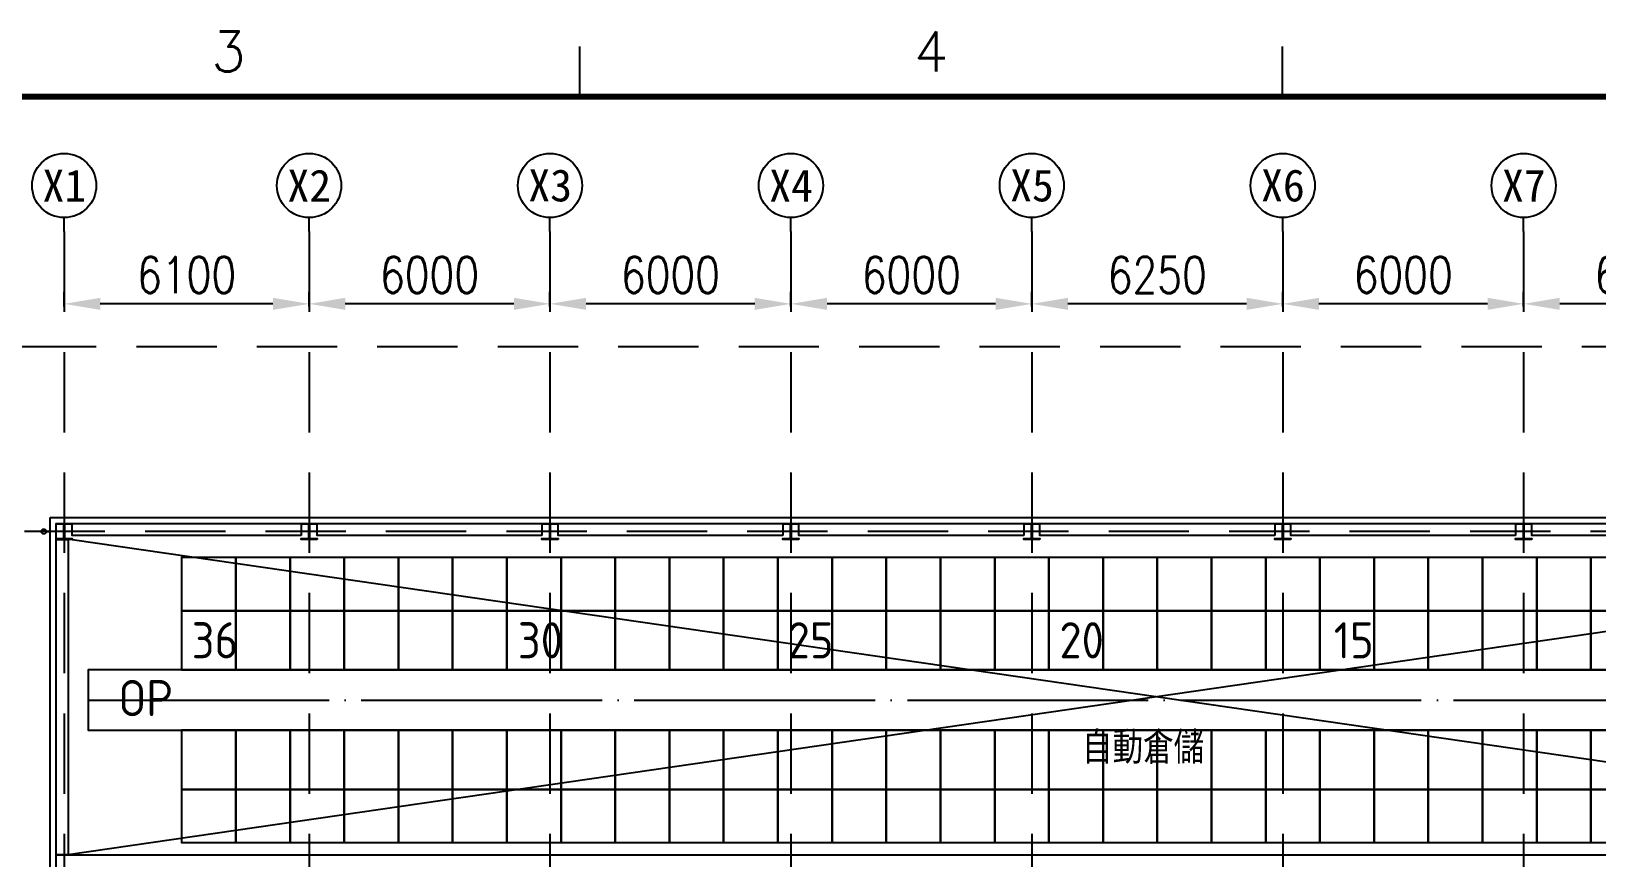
# Model space of a CAD drawing. Extents: x 0 to 210250, y -124674 to 148500.
# Drawn here: x 38966 to 77953, y 125794 to 146376 of the extents above; entities that cross this region are included whole.
import ezdxf
from ezdxf.enums import TextEntityAlignment as Align

# ---------------------------------------------------------------- set-up
doc = ezdxf.new("R2010")
doc.units = 0
doc.header["$LTSCALE"] = 400
doc.header["$PDSIZE"] = 2
doc.linetypes.add('CEN', pattern=[17, 15, -1, 0, -1])
doc.linetypes.add('HIDDENX2', pattern=[0.75, 0.5, -0.25])
doc.layers.get('0').update_dxf_attribs({"linetype": 'CONTINUOUS'})
doc.layers.get('DEFPOINTS').update_dxf_attribs({"linetype": 'CONTINUOUS'})
for name, color, linetype in [('BEAM', 3, 'CONTINUOUS'), ('C1', 1, 'CONTINUOUS'), ('CENTER', 6, 'CEN'), ('COLUMN', 1, 'CONTINUOUS'), ('DIM', 2, 'CONTINUOUS'), ('PAINT', 3, 'CONTINUOUS'), ('WALL', 2, 'CONTINUOUS')]:
    doc.layers.add(name, color=color, linetype=linetype)
doc.styles.add('AEH', font='SIMPLEX', dxfattribs={"bigfont": 'AE.SHX'})
doc.styles.add('LSP', font='SimSun.ttf')
doc.styles.add('ROMANS', font='romans.shx', dxfattribs={"width": 0.8})
doc.styles.get("Standard").update_dxf_attribs({"font": 'ISOCP.SHX', "bigfont": 'CHINESET.SHX'})
doc.dimstyles.new('AM_ISO', dxfattribs={"dimscale": 300, "dimtxt": 3.5, "dimasz": 3.5, "dimexe": 1, "dimexo": 1, "dimgap": 1.5, "dimtad": 1, "dimdsep": 46, "dimtxsty": 'Standard', "dimcen": 0, "dimclrd": 256, "dimclre": 256, "dimclrt": 256, "dimadec": 0, "dimazin": 2, "dimtp": 0.1, "dimtm": 0.1, "dimtfac": 0.71, "dimtmove": 0, "dimatfit": 3, "dimfxl": 0, "dimlwd": -1, "dimlwe": -1, "dimarcsym": 0})

# ---------------------------------------------------------------- blocks, each defined once
blk = doc.blocks.new('ASRSa1')
for p, q in [((210.5, 579), (210.5, 584)), ((280.5, 579), (280.5, 584))]:
    blk.add_line(p, q)
at = {"const_width": 0.6}
blk.add_lwpolyline([(25, 15), (826, 15), (826, 579), (25, 579)], close=True, dxfattribs=at)
at = {"style": 'ROMANS'}
for s, p in [('3', (175.5, 585.5)), ('4', (245.5, 585.5))]:
    blk.add_text(s, height=4, dxfattribs=at).set_placement(p, align=Align.TOP_CENTER)
blk = doc.blocks.new('A$C2BC977CF')
at = {"layer": 'BEAM', "linetype": 'Continuous'}
for p, q in [((1343, 4357), (1343, 5142)), ((1343, 5142), (1373, 5142)), ((1373, 5142), (1373, 4357)), ((1373, 4357), (1343, 4357))]:
    blk.add_line(p, q, dxfattribs=at)
for points in [[(1953, 5152), (1383, 5152), (1383, 5182), (1953, 5182), (1953, 5152)], [(2553, 5152), (1993, 5152), (1993, 5182), (2553, 5182), (2553, 5152)], [(3153, 5152), (2593, 5152), (2593, 5182), (3153, 5182), (3153, 5152)], [(3753, 5152), (3193, 5152), (3193, 5182), (3753, 5182), (3753, 5152)], [(4378, 5152), (3793, 5152), (3793, 5182), (4378, 5182), (4378, 5152)], [(4978, 5152), (4418, 5152), (4418, 5182), (4978, 5182), (4978, 5152)], [(5578, 5152), (5018, 5152), (5018, 5182), (5578, 5182), (5578, 5152)]]:
    blk.add_lwpolyline(points, dxfattribs=at)
at = {"layer": 'C1'}
for centre in [(1363, 6023.6), (1973, 6023.6), (2573, 6023.6), (3173, 6023.6), (3773, 6023.6), (4398, 6023.6), (4998, 6023.6)]:
    blk.add_circle(centre, 80, dxfattribs=at)
at = {"layer": 'CENTER', "linetype": 'HIDDENX2'}
for p, q in [((1363, 5908.8), (1363, 3154)), ((1973, 5908.8), (1973, 3154)), ((2573, 5908.8), (2573, 3154)), ((3173, 5908.8), (3173, 3154)), ((3773, 5908.8), (3773, 3154)), ((4398, 5908.8), (4398, 3154)), ((4998, 5908.8), (4998, 3154)), ((6843, 5622), (907.9, 5622)), ((6864.5, 5162), (907.9, 5162))]:
    blk.add_line(p, q, dxfattribs=at)
at = {"layer": 'COLUMN'}
for points in [[(1383, 5142), (1343, 5142), (1343, 5144.1), (1362.3, 5144.1), (1362.3, 5179.9), (1343, 5179.9), (1343, 5182), (1383, 5182), (1383, 5179.9), (1363.8, 5179.9), (1363.8, 5144.1), (1383, 5144.1), (1383, 5142)], [(1993, 5142), (1953, 5142), (1953, 5144.1), (1972.3, 5144.1), (1972.3, 5179.9), (1953, 5179.9), (1953, 5182), (1993, 5182), (1993, 5179.9), (1973.8, 5179.9), (1973.8, 5144.1), (1993, 5144.1), (1993, 5142)], [(2593, 5142), (2553, 5142), (2553, 5144.1), (2572.3, 5144.1), (2572.3, 5179.9), (2553, 5179.9), (2553, 5182), (2593, 5182), (2593, 5179.9), (2573.8, 5179.9), (2573.8, 5144.1), (2593, 5144.1), (2593, 5142)], [(3193, 5142), (3153, 5142), (3153, 5144.1), (3172.3, 5144.1), (3172.3, 5179.9), (3153, 5179.9), (3153, 5182), (3193, 5182), (3193, 5179.9), (3173.8, 5179.9), (3173.8, 5144.1), (3193, 5144.1), (3193, 5142)], [(3793, 5142), (3753, 5142), (3753, 5144.1), (3772.3, 5144.1), (3772.3, 5179.9), (3753, 5179.9), (3753, 5182), (3793, 5182), (3793, 5179.9), (3773.8, 5179.9), (3773.8, 5144.1), (3793, 5144.1), (3793, 5142)], [(4418, 5142), (4378, 5142), (4378, 5144.1), (4397.3, 5144.1), (4397.3, 5179.9), (4378, 5179.9), (4378, 5182), (4418, 5182), (4418, 5179.9), (4398.8, 5179.9), (4398.8, 5144.1), (4418, 5144.1), (4418, 5142)], [(5018, 5142), (4978, 5142), (4978, 5144.1), (4997.3, 5144.1), (4997.3, 5179.9), (4978, 5179.9), (4978, 5182), (5018, 5182), (5018, 5179.9), (4998.8, 5179.9), (4998.8, 5144.1), (5018, 5144.1), (5018, 5142)]]:
    blk.add_lwpolyline(points, dxfattribs=at)
at = {"layer": 'DEFPOINTS', "color": 3, "linetype": 'Continuous'}
for p, q in [((6788, 5142), (1373, 4357)), ((1383, 5142), (6798, 4357))]:
    blk.add_line(p, q, dxfattribs=at)
at = {"layer": 'DIM'}
for p, q in [((1363, 5908.8), (1363, 5943.6)), ((1973, 5908.8), (1973, 5943.6)), ((2573, 5908.8), (2573, 5943.6)), ((3173, 5908.8), (3173, 5943.6)), ((3773, 5908.8), (3773, 5943.6)), ((4398, 5908.8), (4398, 5943.6)), ((4998, 5908.8), (4998, 5943.6))]:
    blk.add_line(p, q, dxfattribs=at)
at = {"layer": 'PAINT', "linetype": 'Continuous'}
for p, q in [((1318.5, 5162.5), (1328, 5162.5)), ((1318.5, 5161.5), (1328, 5161.5))]:
    blk.add_line(p, q, dxfattribs=at)
blk.add_circle((1312.5, 5162), 6, dxfattribs=at)
at = {"layer": 'WALL', "linetype": 'Continuous'}
for p, q in [((1328, 5197), (6843, 5197)), ((1328, 4254.5), (1328, 5197)), ((1343, 5182), (6828, 5182)), ((1343, 4254.5), (1343, 5182)), ((1343, 4357), (6365.5, 4357))]:
    blk.add_line(p, q, dxfattribs=at)
at = {"layer": 'C1', "style": 'LSP', "width": 1}
for s, p in [('X1', (1363.5, 6023.3)), ('X2', (1973.5, 6023.3)), ('X3', (2573.5, 6023.3)), ('X4', (3173.5, 6023.3)), ('X5', (3773.5, 6023.3)), ('X6', (4398.5, 6023.3)), ('X7', (4998.5, 6023.3))]:
    blk.add_text(s, height=80, dxfattribs=at).set_placement(p, align=Align.MIDDLE)
at = {"layer": 'DEFPOINTS', "color": 3, "style": 'AEH', "width": 1}
blk.add_text('自動倉儲', height=80, dxfattribs=at).set_placement((3898.2, 4583.6))
blk = doc.blocks.new('*D211')
at = {"layer": 'DEFPOINTS', "color": 0, "transparency": 16777216}
for p in [(76134, 139588), (76134, 139222), (82134, 139222)]:
    blk.add_point(p, dxfattribs=at)
at = {"layer": 'DIM', "linetype": 'ByBlock', "transparency": 16777216}
for p, q in [((76134, 139522), (76134, 139888)), ((81234, 139588), (77034, 139588)), ((82134, 139522), (82134, 139888))]:
    blk.add_line(p, q, dxfattribs=at)
at = {"layer": 'DIM', "transparency": 16777216}
for points in [[(77034, 139738), (77034, 139438), (76134, 139588)], [(81234, 139738), (81234, 139438), (82134, 139588)]]:
    blk.add_solid(points, dxfattribs=at)
at = {"layer": 'DIM', "transparency": 16777216, "insert": (79134, 140308), "char_height": 900, "attachment_point": 5, "style": 'ROMANS'}
blk.add_mtext('6000', dxfattribs=at)
blk = doc.blocks.new('*D212')
at = {"layer": 'DEFPOINTS', "color": 0, "transparency": 16777216}
for p in [(70134, 139588), (70134, 139222), (76134, 139222)]:
    blk.add_point(p, dxfattribs=at)
at = {"layer": 'DIM', "linetype": 'ByBlock', "transparency": 16777216}
for p, q in [((70134, 139522), (70134, 139888)), ((75234, 139588), (71034, 139588)), ((76134, 139522), (76134, 139888))]:
    blk.add_line(p, q, dxfattribs=at)
at = {"layer": 'DIM', "transparency": 16777216}
for points in [[(71034, 139738), (71034, 139438), (70134, 139588)], [(75234, 139738), (75234, 139438), (76134, 139588)]]:
    blk.add_solid(points, dxfattribs=at)
at = {"layer": 'DIM', "transparency": 16777216, "insert": (73134, 140308), "char_height": 900, "attachment_point": 5, "style": 'ROMANS'}
blk.add_mtext('6000', dxfattribs=at)
blk = doc.blocks.new('*D213')
at = {"layer": 'DEFPOINTS', "color": 0, "transparency": 16777216}
for p in [(63884, 139588), (63884, 139222), (70134, 139222)]:
    blk.add_point(p, dxfattribs=at)
at = {"layer": 'DIM', "linetype": 'ByBlock', "transparency": 16777216}
for p, q in [((63884, 139522), (63884, 139888)), ((69234, 139588), (64784, 139588)), ((70134, 139522), (70134, 139888))]:
    blk.add_line(p, q, dxfattribs=at)
at = {"layer": 'DIM', "transparency": 16777216}
for points in [[(64784, 139738), (64784, 139438), (63884, 139588)], [(69234, 139738), (69234, 139438), (70134, 139588)]]:
    blk.add_solid(points, dxfattribs=at)
at = {"layer": 'DIM', "transparency": 16777216, "insert": (67009, 140308), "char_height": 900, "attachment_point": 5, "style": 'ROMANS'}
blk.add_mtext('6250', dxfattribs=at)
blk = doc.blocks.new('*D214')
at = {"layer": 'DEFPOINTS', "color": 0, "transparency": 16777216}
for p in [(57884, 139588), (57884, 139222), (63884, 139222)]:
    blk.add_point(p, dxfattribs=at)
at = {"layer": 'DIM', "linetype": 'ByBlock', "transparency": 16777216}
for p, q in [((57884, 139522), (57884, 139888)), ((62984, 139588), (58784, 139588)), ((63884, 139522), (63884, 139888))]:
    blk.add_line(p, q, dxfattribs=at)
at = {"layer": 'DIM', "transparency": 16777216}
for points in [[(58784, 139738), (58784, 139438), (57884, 139588)], [(62984, 139738), (62984, 139438), (63884, 139588)]]:
    blk.add_solid(points, dxfattribs=at)
at = {"layer": 'DIM', "transparency": 16777216, "insert": (60884, 140308), "char_height": 900, "attachment_point": 5, "style": 'ROMANS'}
blk.add_mtext('6000', dxfattribs=at)
blk = doc.blocks.new('*D215')
at = {"layer": 'DEFPOINTS', "color": 0, "transparency": 16777216}
for p in [(51884, 139588), (51884, 139222), (57884, 139222)]:
    blk.add_point(p, dxfattribs=at)
at = {"layer": 'DIM', "linetype": 'ByBlock', "transparency": 16777216}
for p, q in [((51884, 139522), (51884, 139888)), ((56984, 139588), (52784, 139588)), ((57884, 139522), (57884, 139888))]:
    blk.add_line(p, q, dxfattribs=at)
at = {"layer": 'DIM', "transparency": 16777216}
for points in [[(52784, 139738), (52784, 139438), (51884, 139588)], [(56984, 139738), (56984, 139438), (57884, 139588)]]:
    blk.add_solid(points, dxfattribs=at)
at = {"layer": 'DIM', "transparency": 16777216, "insert": (54884, 140308), "char_height": 900, "attachment_point": 5, "style": 'ROMANS'}
blk.add_mtext('6000', dxfattribs=at)
blk = doc.blocks.new('*D216')
at = {"layer": 'DEFPOINTS', "color": 0, "transparency": 16777216}
for p in [(45884, 139588), (45884, 139222), (51884, 139222)]:
    blk.add_point(p, dxfattribs=at)
at = {"layer": 'DIM', "linetype": 'ByBlock', "transparency": 16777216}
for p, q in [((45884, 139522), (45884, 139888)), ((50984, 139588), (46784, 139588)), ((51884, 139522), (51884, 139888))]:
    blk.add_line(p, q, dxfattribs=at)
at = {"layer": 'DIM', "transparency": 16777216}
for points in [[(46784, 139738), (46784, 139438), (45884, 139588)], [(50984, 139738), (50984, 139438), (51884, 139588)]]:
    blk.add_solid(points, dxfattribs=at)
at = {"layer": 'DIM', "transparency": 16777216, "insert": (48884, 140308), "char_height": 900, "attachment_point": 5, "style": 'ROMANS'}
blk.add_mtext('6000', dxfattribs=at)
blk = doc.blocks.new('*D217')
at = {"layer": 'DEFPOINTS', "color": 0, "transparency": 16777216}
for p in [(39784, 139588), (39784, 139222), (45884, 139222)]:
    blk.add_point(p, dxfattribs=at)
at = {"layer": 'DIM', "linetype": 'ByBlock', "transparency": 16777216}
for p, q in [((39784, 139522), (39784, 139888)), ((44984, 139588), (40684, 139588)), ((45884, 139522), (45884, 139888))]:
    blk.add_line(p, q, dxfattribs=at)
at = {"layer": 'DIM', "transparency": 16777216}
for points in [[(40684, 139738), (40684, 139438), (39784, 139588)], [(44984, 139738), (44984, 139438), (45884, 139588)]]:
    blk.add_solid(points, dxfattribs=at)
at = {"layer": 'DIM', "transparency": 16777216, "insert": (42834, 140308), "char_height": 900, "attachment_point": 5, "style": 'ROMANS'}
blk.add_mtext('6100', dxfattribs=at)

msp = doc.modelspace()

# ---------------------------------------------------------------- linework, layer by layer
for points in [[(44059.409, 133269.335), (42709.409, 133269.335), (42709.409, 131944.335), (44059.409, 131944.335)], [(45409.409, 133269.335), (44059.409, 133269.335), (44059.409, 131944.335), (45409.409, 131944.335)], [(46759.409, 133269.335), (45409.409, 133269.335), (45409.409, 131944.335), (46759.409, 131944.335)], [(48109.409, 133269.335), (46759.409, 133269.335), (46759.409, 131944.335), (48109.409, 131944.335)], [(49459.409, 133269.335), (48109.409, 133269.335), (48109.409, 131944.335), (49459.409, 131944.335)], [(50809.409, 133269.335), (49459.409, 133269.335), (49459.409, 131944.335), (50809.409, 131944.335)], [(52159.409, 133269.335), (50809.409, 133269.335), (50809.409, 131944.335), (52159.409, 131944.335)], [(53509.409, 133269.335), (52159.409, 133269.335), (52159.409, 131944.335), (53509.409, 131944.335)], [(54859.409, 133269.335), (53509.409, 133269.335), (53509.409, 131944.335), (54859.409, 131944.335)], [(56209.409, 133269.335), (54859.409, 133269.335), (54859.409, 131944.335), (56209.409, 131944.335)], [(57559.409, 133269.335), (56209.409, 133269.335), (56209.409, 131944.335), (57559.409, 131944.335)], [(58909.409, 133269.335), (57559.409, 133269.335), (57559.409, 131944.335), (58909.409, 131944.335)], [(60259.409, 133269.335), (58909.409, 133269.335), (58909.409, 131944.335), (60259.409, 131944.335)], [(61609.409, 133269.335), (60259.409, 133269.335), (60259.409, 131944.335), (61609.409, 131944.335)], [(62959.409, 133269.335), (61609.409, 133269.335), (61609.409, 131944.335), (62959.409, 131944.335)], [(64309.409, 133269.335), (62959.409, 133269.335), (62959.409, 131944.335), (64309.409, 131944.335)], [(65659.409, 133269.335), (64309.409, 133269.335), (64309.409, 131944.335), (65659.409, 131944.335)], [(67009.409, 133269.335), (65659.409, 133269.335), (65659.409, 131944.335), (67009.409, 131944.335)], [(68359.409, 133269.335), (67009.409, 133269.335), (67009.409, 131944.335), (68359.409, 131944.335)], [(69709.409, 133269.335), (68359.409, 133269.335), (68359.409, 131944.335), (69709.409, 131944.335)], [(71059.409, 133269.335), (69709.409, 133269.335), (69709.409, 131944.335), (71059.409, 131944.335)], [(72409.409, 133269.335), (71059.409, 133269.335), (71059.409, 131944.335), (72409.409, 131944.335)], [(73759.409, 133269.335), (72409.409, 133269.335), (72409.409, 131944.335), (73759.409, 131944.335)], [(75109.409, 133269.335), (73759.409, 133269.335), (73759.409, 131944.335), (75109.409, 131944.335)], [(76459.409, 133269.335), (75109.409, 133269.335), (75109.409, 131944.335), (76459.409, 131944.335)], [(77809.409, 133269.335), (76459.409, 133269.335), (76459.409, 131944.335), (77809.409, 131944.335)], [(79159.409, 133269.335), (77809.409, 133269.335), (77809.409, 131944.335), (79159.409, 131944.335)], [(44059.409, 131944.335), (42709.409, 131944.335), (42709.409, 130469.335), (44059.409, 130469.335)], [(45409.409, 131944.335), (44059.409, 131944.335), (44059.409, 130469.335), (45409.409, 130469.335)], [(46759.409, 131944.335), (45409.409, 131944.335), (45409.409, 130469.335), (46759.409, 130469.335)], [(48109.409, 131944.335), (46759.409, 131944.335), (46759.409, 130469.335), (48109.409, 130469.335)], [(49459.409, 131944.335), (48109.409, 131944.335), (48109.409, 130469.335), (49459.409, 130469.335)], [(50809.409, 131944.335), (49459.409, 131944.335), (49459.409, 130469.335), (50809.409, 130469.335)], [(52159.409, 131944.335), (50809.409, 131944.335), (50809.409, 130469.335), (52159.409, 130469.335)], [(53509.409, 131944.335), (52159.409, 131944.335), (52159.409, 130469.335), (53509.409, 130469.335)], [(54859.409, 131944.335), (53509.409, 131944.335), (53509.409, 130469.335), (54859.409, 130469.335)], [(56209.409, 131944.335), (54859.409, 131944.335), (54859.409, 130469.335), (56209.409, 130469.335)], [(57559.409, 131944.335), (56209.409, 131944.335), (56209.409, 130469.335), (57559.409, 130469.335)], [(58909.409, 131944.335), (57559.409, 131944.335), (57559.409, 130469.335), (58909.409, 130469.335)], [(60259.409, 131944.335), (58909.409, 131944.335), (58909.409, 130469.335), (60259.409, 130469.335)], [(61609.409, 131944.335), (60259.409, 131944.335), (60259.409, 130469.335), (61609.409, 130469.335)], [(62959.409, 131944.335), (61609.409, 131944.335), (61609.409, 130469.335), (62959.409, 130469.335)], [(64309.409, 131944.335), (62959.409, 131944.335), (62959.409, 130469.335), (64309.409, 130469.335)], [(65659.409, 131944.335), (64309.409, 131944.335), (64309.409, 130469.335), (65659.409, 130469.335)], [(67009.409, 131944.335), (65659.409, 131944.335), (65659.409, 130469.335), (67009.409, 130469.335)], [(68359.409, 131944.335), (67009.409, 131944.335), (67009.409, 130469.335), (68359.409, 130469.335)], [(69709.409, 131944.335), (68359.409, 131944.335), (68359.409, 130469.335), (69709.409, 130469.335)], [(71059.409, 131944.335), (69709.409, 131944.335), (69709.409, 130469.335), (71059.409, 130469.335)], [(72409.409, 131944.335), (71059.409, 131944.335), (71059.409, 130469.335), (72409.409, 130469.335)], [(73759.409, 131944.335), (72409.409, 131944.335), (72409.409, 130469.335), (73759.409, 130469.335)], [(75109.409, 131944.335), (73759.409, 131944.335), (73759.409, 130469.335), (75109.409, 130469.335)], [(76459.409, 131944.335), (75109.409, 131944.335), (75109.409, 130469.335), (76459.409, 130469.335)], [(77809.409, 131944.335), (76459.409, 131944.335), (76459.409, 130469.335), (77809.409, 130469.335)], [(79159.409, 131944.335), (77809.409, 131944.335), (77809.409, 130469.335), (79159.409, 130469.335)], [(44059.409, 128969.335), (42709.409, 128969.335), (42709.409, 127494.335), (44059.409, 127494.335)], [(45409.409, 128969.335), (44059.409, 128969.335), (44059.409, 127494.335), (45409.409, 127494.335)], [(46759.409, 128969.335), (45409.409, 128969.335), (45409.409, 127494.335), (46759.409, 127494.335)], [(48109.409, 128969.335), (46759.409, 128969.335), (46759.409, 127494.335), (48109.409, 127494.335)], [(49459.409, 128969.335), (48109.409, 128969.335), (48109.409, 127494.335), (49459.409, 127494.335)], [(50809.409, 128969.335), (49459.409, 128969.335), (49459.409, 127494.335), (50809.409, 127494.335)], [(52159.409, 128969.335), (50809.409, 128969.335), (50809.409, 127494.335), (52159.409, 127494.335)], [(53509.409, 128969.335), (52159.409, 128969.335), (52159.409, 127494.335), (53509.409, 127494.335)], [(54859.409, 128969.335), (53509.409, 128969.335), (53509.409, 127494.335), (54859.409, 127494.335)], [(56209.409, 128969.335), (54859.409, 128969.335), (54859.409, 127494.335), (56209.409, 127494.335)], [(57559.409, 128969.335), (56209.409, 128969.335), (56209.409, 127494.335), (57559.409, 127494.335)], [(58909.409, 128969.335), (57559.409, 128969.335), (57559.409, 127494.335), (58909.409, 127494.335)], [(60259.409, 128969.335), (58909.409, 128969.335), (58909.409, 127494.335), (60259.409, 127494.335)], [(61609.409, 128969.335), (60259.409, 128969.335), (60259.409, 127494.335), (61609.409, 127494.335)], [(62959.409, 128969.335), (61609.409, 128969.335), (61609.409, 127494.335), (62959.409, 127494.335)], [(64309.409, 128969.335), (62959.409, 128969.335), (62959.409, 127494.335), (64309.409, 127494.335)], [(65659.409, 128969.335), (64309.409, 128969.335), (64309.409, 127494.335), (65659.409, 127494.335)], [(67009.409, 128969.335), (65659.409, 128969.335), (65659.409, 127494.335), (67009.409, 127494.335)], [(68359.409, 128969.335), (67009.409, 128969.335), (67009.409, 127494.335), (68359.409, 127494.335)], [(69709.409, 128969.335), (68359.409, 128969.335), (68359.409, 127494.335), (69709.409, 127494.335)], [(71059.409, 128969.335), (69709.409, 128969.335), (69709.409, 127494.335), (71059.409, 127494.335)], [(72409.409, 128969.335), (71059.409, 128969.335), (71059.409, 127494.335), (72409.409, 127494.335)], [(73759.409, 128969.335), (72409.409, 128969.335), (72409.409, 127494.335), (73759.409, 127494.335)], [(75109.409, 128969.335), (73759.409, 128969.335), (73759.409, 127494.335), (75109.409, 127494.335)], [(76459.409, 128969.335), (75109.409, 128969.335), (75109.409, 127494.335), (76459.409, 127494.335)], [(77809.409, 128969.335), (76459.409, 128969.335), (76459.409, 127494.335), (77809.409, 127494.335)], [(79159.409, 128969.335), (77809.409, 128969.335), (77809.409, 127494.335), (79159.409, 127494.335)], [(44059.409, 127494.335), (42709.409, 127494.335), (42709.409, 126169.335), (44059.409, 126169.335)], [(45409.409, 127494.335), (44059.409, 127494.335), (44059.409, 126169.335), (45409.409, 126169.335)], [(46759.409, 127494.335), (45409.409, 127494.335), (45409.409, 126169.335), (46759.409, 126169.335)], [(48109.409, 127494.335), (46759.409, 127494.335), (46759.409, 126169.335), (48109.409, 126169.335)], [(49459.409, 127494.335), (48109.409, 127494.335), (48109.409, 126169.335), (49459.409, 126169.335)], [(50809.409, 127494.335), (49459.409, 127494.335), (49459.409, 126169.335), (50809.409, 126169.335)], [(52159.409, 127494.335), (50809.409, 127494.335), (50809.409, 126169.335), (52159.409, 126169.335)], [(53509.409, 127494.335), (52159.409, 127494.335), (52159.409, 126169.335), (53509.409, 126169.335)], [(54859.409, 127494.335), (53509.409, 127494.335), (53509.409, 126169.335), (54859.409, 126169.335)], [(56209.409, 127494.335), (54859.409, 127494.335), (54859.409, 126169.335), (56209.409, 126169.335)], [(57559.409, 127494.335), (56209.409, 127494.335), (56209.409, 126169.335), (57559.409, 126169.335)], [(58909.409, 127494.335), (57559.409, 127494.335), (57559.409, 126169.335), (58909.409, 126169.335)], [(60259.409, 127494.335), (58909.409, 127494.335), (58909.409, 126169.335), (60259.409, 126169.335)], [(61609.409, 127494.335), (60259.409, 127494.335), (60259.409, 126169.335), (61609.409, 126169.335)], [(62959.409, 127494.335), (61609.409, 127494.335), (61609.409, 126169.335), (62959.409, 126169.335)], [(64309.409, 127494.335), (62959.409, 127494.335), (62959.409, 126169.335), (64309.409, 126169.335)], [(65659.409, 127494.335), (64309.409, 127494.335), (64309.409, 126169.335), (65659.409, 126169.335)], [(67009.409, 127494.335), (65659.409, 127494.335), (65659.409, 126169.335), (67009.409, 126169.335)], [(68359.409, 127494.335), (67009.409, 127494.335), (67009.409, 126169.335), (68359.409, 126169.335)], [(69709.409, 127494.335), (68359.409, 127494.335), (68359.409, 126169.335), (69709.409, 126169.335)], [(71059.409, 127494.335), (69709.409, 127494.335), (69709.409, 126169.335), (71059.409, 126169.335)], [(72409.409, 127494.335), (71059.409, 127494.335), (71059.409, 126169.335), (72409.409, 126169.335)], [(73759.409, 127494.335), (72409.409, 127494.335), (72409.409, 126169.335), (73759.409, 126169.335)], [(75109.409, 127494.335), (73759.409, 127494.335), (73759.409, 126169.335), (75109.409, 126169.335)], [(76459.409, 127494.335), (75109.409, 127494.335), (75109.409, 126169.335), (76459.409, 126169.335)], [(77809.409, 127494.335), (76459.409, 127494.335), (76459.409, 126169.335), (77809.409, 126169.335)], [(79159.409, 127494.335), (77809.409, 127494.335), (77809.409, 126169.335), (79159.409, 126169.335)]]:
    msp.add_lwpolyline(points, close=True)
at = {"color": 0}
msp.add_lwpolyline([(93514.409, 130469.335), (40384.409, 130469.335), (40384.409, 128969.335), (93514.409, 128969.335)], close=True, dxfattribs=at)
at = {"layer": 'CENTER'}
msp.add_line((40384.409, 129719.335), (93514.409, 129719.335), dxfattribs=at)

# ---------------------------------------------------------------- block references
at = {"xscale": 10, "yscale": 10, "zscale": 10}
msp.add_blockref('A$C2BC977CF', (26154.054, 82299.425), dxfattribs=at)
at = {"layer": 'DIM', "xscale": 250, "yscale": 250, "zscale": 250}
msp.add_blockref('ASRSa1', (0, 0), dxfattribs=at)

# ---------------------------------------------------------------- texts
at = {"layer": 'DEFPOINTS', "color": 3, "insert": (41135.409, 130218.697), "char_height": 900, "attachment_point": 1}
msp.add_mtext_dynamic_manual_height_columns('OP', width=1450.26368, gutter_width=4500, heights=[0], dxfattribs=at)
at = {"layer": 'DIM', "char_height": 900, "attachment_point": 1}
for s, insert in [('\\pi182.68;36', (42779.605, 131658.873)), ('\\pi204.65;30', (50879.605, 131658.873)), ('\\pi174.93;25', (57629.605, 131658.873)), ('\\pi193.22;20', (64379.605, 131658.873)), ('\\pi276.36;15', (71129.605, 131658.873))]:
    msp.add_mtext_dynamic_manual_height_columns(s, width=1400, gutter_width=4500, heights=[0], dxfattribs=dict(at, insert=insert))

# ---------------------------------------------------------------- dimensions: what is measured, and where the dimension line sits
at = {"layer": 'DIM'}
for base, p1, p2, picture, middle in [((39784.409, 139588.147), (45884.409, 139222.166), (39784.409, 139222.166), '*D217', (42834.409, 140308.147)), ((45884.409, 139588.147), (51884.409, 139222.166), (45884.409, 139222.166), '*D216', (48884.409, 140308.147)), ((51884.409, 139588.147), (57884.409, 139222.166), (51884.409, 139222.166), '*D215', (54884.409, 140308.147)), ((57884.409, 139588.147), (63884.409, 139222.166), (57884.409, 139222.166), '*D214', (60884.409, 140308.147)), ((63884.409, 139588.147), (70134.409, 139222.166), (63884.409, 139222.166), '*D213', (67009.409, 140308.147)), ((70134.409, 139588.147), (76134.409, 139222.166), (70134.409, 139222.166), '*D212', (73134.409, 140308.147)), ((76134.409, 139588.147), (82134.409, 139222.166), (76134.409, 139222.166), '*D211', (79134.409, 140308.147))]:
    dim = msp.add_linear_dim(base=base, p1=p1, p2=p2, angle=180, dimstyle='AM_ISO', override={"dimtxt": 3, "dimasz": 3, "dimgap": 0.9, "dimtxsty": 'ROMANS', "dimfxl": 10}, dxfattribs=at)
    dim.commit()
    dim.dimension.update_dxf_attribs({"geometry": picture, "text_midpoint": middle})

doc.saveas('drawing.dxf')
